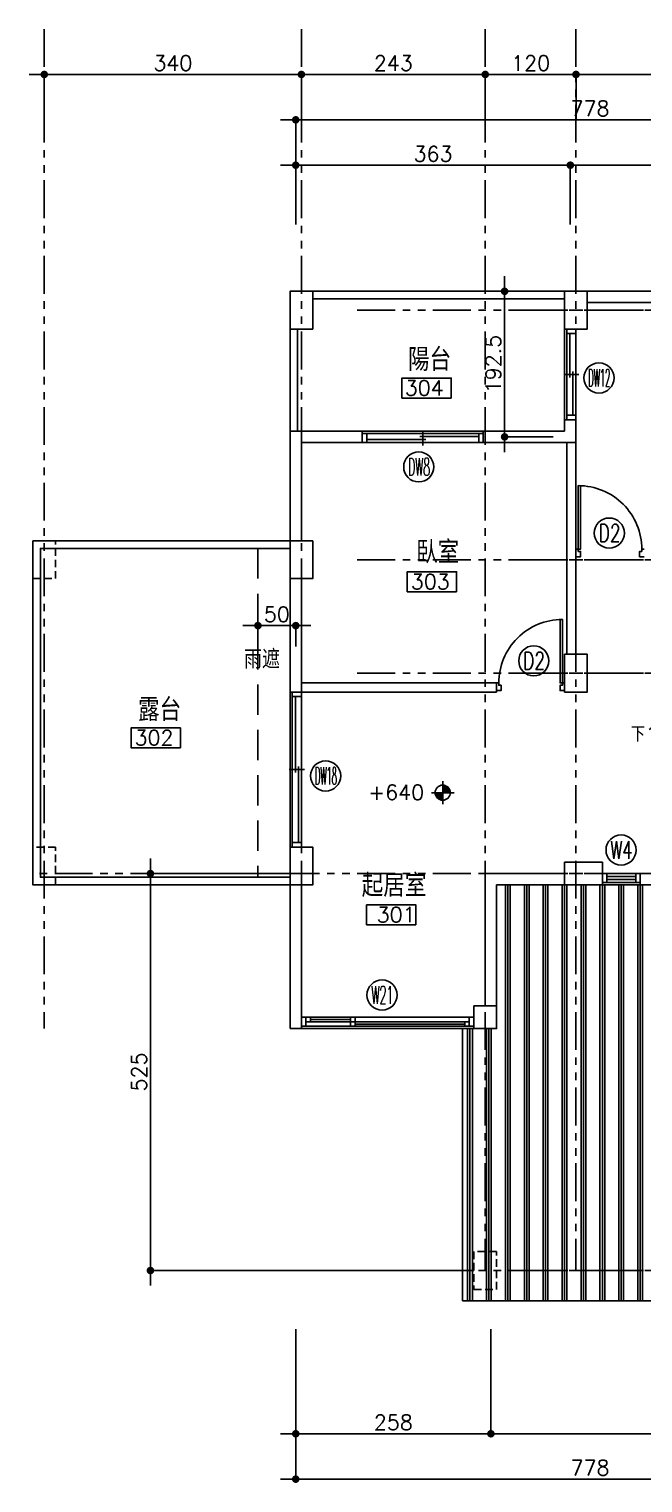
# Model space of a CAD drawing. Extents: x 24838 to 37981, y 1654 to 4322.
# Drawn here: x 33037 to 33849, y 2195 to 4118 of the extents above; entities that cross this region are included whole.
import ezdxf
from ezdxf.enums import TextEntityAlignment as Align

# ---------------------------------------------------------------- set-up
doc = ezdxf.new("R2010")
doc.units = 0
doc.header["$LTSCALE"] = 80
doc.header["$MEASUREMENT"] = 0
doc.header["$PDMODE"] = 3
doc.header["$PDSIZE"] = -5
for name, pattern in [('DASHED', [0.75, 0.5, -0.25]), ('HIDDEN2', [0.1875, 0.125, -0.0625]), ('PHANTOM2', [1.25, 0.625, -0.125, 0.125, -0.125, 0.125, -0.125])]:
    doc.linetypes.add(name, pattern=pattern)
doc.layers.get('0').update_dxf_attribs({"linetype": 'CONTINUOUS'})
doc.layers.get('DEFPOINTS').update_dxf_attribs({"linetype": 'CONTINUOUS'})
for name, color, linetype in [('CHINA', 3, 'CONTINUOUS'), ('COLUMN', 1, 'CONTINUOUS'), ('COLUMN-B', 9, 'CONTINUOUS'), ('DE-DOOR', 4, 'CONTINUOUS'), ('DIM', 4, 'CONTINUOUS'), ('DOOR', 4, 'CONTINUOUS'), ('PAINT', 11, 'CONTINUOUS'), ('TEXT', 3, 'CONTINUOUS'), ('TX', 9, 'CONTINUOUS'), ('WALL', 2, 'CONTINUOUS'), ('WALL2', 7, 'CONTINUOUS'), ('WINDOW', 6, 'CONTINUOUS')]:
    doc.layers.add(name, color=color, linetype=linetype)
doc.styles.add('AEH', font='SIMPLEX.SHX', dxfattribs={"bigfont": 'AE.SHX'})
doc.styles.add('SIMPLEX', font='SIMPLEX.SHX')
doc.styles.add('STYLE1', font='SIMPLEX.SHX', dxfattribs={"bigfont": 'JE.SHX'})
doc.dimstyles.get("Standard").update_dxf_attribs({"dimscale": 10, "dimtxt": 2, "dimasz": 1, "dimexe": 0, "dimexo": 0, "dimgap": 0.5, "dimtad": 1, "dimtoh": 1, "dimdec": 1, "dimdsep": 46, "dimtxsty": 'STYLE1', "dimblk1": 'DOT', "dimblk2": 'DOT', "dimsah": 1, "dimcen": 0.09, "dimadec": 0, "dimazin": 0, "dimtfac": 1, "dimtdec": 1, "dimtofl": 0, "dimtmove": 2, "dimatfit": 3, "dimldrblk": 'DOT', "dimfxl": 0, "dimtolj": 1, "dimarcsym": 0})

# ---------------------------------------------------------------- blocks, each defined once
blk = doc.blocks.new('*X5')
at = {"color": 0, "linetype": 'Continuous'}
for p, q in [((4004.313, 2188.463), (4004.316, 2188.466)), ((4003.813, 2187.963), (4003.816, 2187.966))]:
    blk.add_line(p, q, dxfattribs=at)
blk = doc.blocks.new('B4-2')
for p, q in [((-0.75, 0), (-0.5, 0)), ((-0.5, 0), (0, 0)), ((0, 0.5), (0, 0.75)), ((0, 0), (0, 0.5)), ((0, -0.5), (0, 0)), ((0, 0), (0.497, 0)), ((0.497, 0), (0.75, 0)), ((0, -0.75), (0, -0.5))]:
    blk.add_line(p, q)
at = {"color": 0, "linetype": 'Continuous'}
for p, q in [((-0.495, 0.068), (-0.068, 0.495)), ((-0.475, 0), (0, 0.475)), ((-0.463, 0.189), (-0.189, 0.463)), ((-0.387, 0), (0, 0.387)), ((-0.298, 0), (0, 0.298)), ((-0.21, 0), (0, 0.21)), ((-0.122, 0), (0, 0.122)), ((-0.033, 0), (0, 0.033)), ((0, -0.055), (0.055, 0)), ((0, -0.144), (0.144, 0)), ((0, -0.232), (0.232, 0)), ((0, -0.32), (0.32, 0)), ((0, -0.409), (0.409, 0)), ((-0.003, -0.5), (0, -0.497)), ((0, -0.497), (0.497, 0)), ((0.095, -0.491), (0.491, -0.095)), ((0.23, -0.444), (0.444, -0.23))]:
    blk.add_line(p, q, dxfattribs=at)
at = {"linetype": 'Continuous'}
for start, end in [(90, 180), (269.67483, 0)]:
    blk.add_arc((0, 0), 0.5, start, end, dxfattribs=at)
for start, end in [(0, 90), (180, 270)]:
    blk.add_arc((0, 0), 0.5, start, end)
blk.add_blockref('*X5', (-4003.816, -2188.463), dxfattribs=at)
blk = doc.blocks.new('DOT')
blk.add_line((-2, 0), (2, 0))
at = {"const_width": 0.5}
blk.add_lwpolyline([(-0.25, 0, 1), (0.25, 0, 1)], format="xyb", close=True, dxfattribs=at)
blk = doc.blocks.new('*D346')
at = {"layer": 'DEFPOINTS', "color": 0}
for p in [(33340, 3329.1), (33340, 3301.4), (33390, 3301.4)]:
    blk.add_point(p, dxfattribs=at)
at = {"layer": 'DIM', "color": 0, "lineweight": -2}
for p, q in [((33340, 3301.4), (33340, 3329.1)), ((33380, 3329.1), (33350, 3329.1)), ((33390, 3301.4), (33390, 3329.1))]:
    blk.add_line(p, q, dxfattribs=at)
at = {"layer": 'DIM', "color": 0, "lineweight": -2, "xscale": 10, "yscale": 10, "zscale": 10, "rotation": 180}
blk.add_blockref('DOT', (33340, 3329.1), dxfattribs=at)
at = {"layer": 'DIM', "color": 0, "lineweight": -2, "xscale": 10, "yscale": 10, "zscale": 10}
blk.add_blockref('DOT', (33390, 3329.1), dxfattribs=at)
at = {"layer": 'DIM', "color": 0, "insert": (33365, 3344.1), "char_height": 20, "attachment_point": 5, "style": 'STYLE1'}
blk.add_mtext('\\A1;50', dxfattribs=at)
blk = doc.blocks.new('*D362')
at = {"layer": 'DEFPOINTS', "color": 0}
for p in [(33390, 2398.6), (34168, 2398.6), (33390, 2200.3)]:
    blk.add_point(p, dxfattribs=at)
at = {"layer": 'DIM', "color": 0, "lineweight": -2}
for p, q in [((33390, 2398.6), (33390, 2200.3)), ((34168, 2398.6), (34168, 2200.3)), ((34158, 2200.3), (33400, 2200.3))]:
    blk.add_line(p, q, dxfattribs=at)
at = {"layer": 'DIM', "color": 0, "lineweight": -2, "xscale": 10, "yscale": 10, "zscale": 10, "rotation": 180}
blk.add_blockref('DOT', (33390, 2200.3), dxfattribs=at)
at = {"layer": 'DIM', "color": 0, "lineweight": -2, "xscale": 10, "yscale": 10, "zscale": 10}
blk.add_blockref('DOT', (34168, 2200.3), dxfattribs=at)
at = {"layer": 'DIM', "color": 0, "insert": (33779, 2215.3), "char_height": 20, "attachment_point": 5, "style": 'STYLE1'}
blk.add_mtext('\\A1;778', dxfattribs=at)
blk = doc.blocks.new('*D361')
at = {"layer": 'DEFPOINTS', "color": 0}
for p in [(33390, 2398.6), (33648, 2398.6), (33390, 2260.3)]:
    blk.add_point(p, dxfattribs=at)
at = {"layer": 'DIM', "color": 0, "lineweight": -2}
for p, q in [((33390, 2398.6), (33390, 2260.3)), ((33648, 2398.6), (33648, 2260.3)), ((33638, 2260.3), (33400, 2260.3))]:
    blk.add_line(p, q, dxfattribs=at)
at = {"layer": 'DIM', "color": 0, "lineweight": -2, "xscale": 10, "yscale": 10, "zscale": 10, "rotation": 180}
blk.add_blockref('DOT', (33390, 2260.3), dxfattribs=at)
at = {"layer": 'DIM', "color": 0, "lineweight": -2, "xscale": 10, "yscale": 10, "zscale": 10}
blk.add_blockref('DOT', (33648, 2260.3), dxfattribs=at)
at = {"layer": 'DIM', "color": 0, "insert": (33519, 2275.3), "char_height": 20, "attachment_point": 5, "style": 'STYLE1'}
blk.add_mtext('\\A1;258', dxfattribs=at)
blk = doc.blocks.new('*D360')
at = {"layer": 'DEFPOINTS', "color": 0}
for p in [(33648, 2398.6), (34168, 2398.6), (33648, 2260.3)]:
    blk.add_point(p, dxfattribs=at)
at = {"layer": 'DIM', "color": 0, "lineweight": -2}
for p, q in [((33648, 2398.6), (33648, 2260.3)), ((34168, 2398.6), (34168, 2260.3)), ((34158, 2260.3), (33658, 2260.3))]:
    blk.add_line(p, q, dxfattribs=at)
at = {"layer": 'DIM', "color": 0, "lineweight": -2, "xscale": 10, "yscale": 10, "zscale": 10, "rotation": 180}
blk.add_blockref('DOT', (33648, 2260.3), dxfattribs=at)
at = {"layer": 'DIM', "color": 0, "lineweight": -2, "xscale": 10, "yscale": 10, "zscale": 10}
blk.add_blockref('DOT', (34168, 2260.3), dxfattribs=at)
at = {"layer": 'DIM', "color": 0, "insert": (33908, 2275.3), "char_height": 20, "attachment_point": 5, "style": 'STYLE1'}
blk.add_mtext('\\A1;520', dxfattribs=at)
blk = doc.blocks.new('*D356')
at = {"layer": 'DEFPOINTS', "color": 0}
for p in [(33666.1, 3771.2), (33730.3, 3771.2), (33730.3, 3578.7)]:
    blk.add_point(p, dxfattribs=at)
at = {"layer": 'DIM', "color": 0, "lineweight": -2}
for p, q in [((33730.3, 3771.2), (33666.1, 3771.2)), ((33666.1, 3588.7), (33666.1, 3761.2)), ((33730.3, 3578.7), (33666.1, 3578.7))]:
    blk.add_line(p, q, dxfattribs=at)
at = {"layer": 'DIM', "color": 0, "lineweight": -2, "xscale": 10, "yscale": 10, "zscale": 10}
for p, rotation in [((33666.1, 3771.2), 90), ((33666.1, 3578.7), 270)]:
    blk.add_blockref('DOT', p, dxfattribs=dict(at, rotation=rotation))
at = {"layer": 'DIM', "color": 0, "insert": (33651.1, 3675), "char_height": 20, "attachment_point": 5, "rotation": 90, "style": 'STYLE1'}
blk.add_mtext('\\A1;192.5', dxfattribs=at)
blk = doc.blocks.new('*D354')
at = {"layer": 'DEFPOINTS', "color": 0}
for p in [(33197.9, 3001.2), (33382.5, 3001.2), (33625.5, 2476.2)]:
    blk.add_point(p, dxfattribs=at)
at = {"layer": 'DIM', "color": 0, "lineweight": -2}
for p, q in [((33382.5, 3001.2), (33197.9, 3001.2)), ((33197.9, 2486.2), (33197.9, 2991.2)), ((33625.5, 2476.2), (33197.9, 2476.2))]:
    blk.add_line(p, q, dxfattribs=at)
at = {"layer": 'DIM', "color": 0, "lineweight": -2, "xscale": 10, "yscale": 10, "zscale": 10}
for p, rotation in [((33197.9, 3001.2), 90), ((33197.9, 2476.2), 270)]:
    blk.add_blockref('DOT', p, dxfattribs=dict(at, rotation=rotation))
at = {"layer": 'DIM', "color": 0, "insert": (33182.9, 2738.7), "char_height": 20, "attachment_point": 5, "rotation": 90, "style": 'STYLE1'}
blk.add_mtext('\\A1;525', dxfattribs=at)
blk = doc.blocks.new('*D353')
at = {"layer": 'DEFPOINTS', "color": 0}
for p in [(33390, 3938), (33390, 3859.6), (33753, 3859.6)]:
    blk.add_point(p, dxfattribs=at)
at = {"layer": 'DIM', "color": 0, "lineweight": -2}
for p, q in [((33390, 3859.6), (33390, 3938)), ((33743, 3938), (33400, 3938)), ((33753, 3859.6), (33753, 3938))]:
    blk.add_line(p, q, dxfattribs=at)
at = {"layer": 'DIM', "color": 0, "lineweight": -2, "xscale": 10, "yscale": 10, "zscale": 10, "rotation": 180}
blk.add_blockref('DOT', (33390, 3938), dxfattribs=at)
at = {"layer": 'DIM', "color": 0, "lineweight": -2, "xscale": 10, "yscale": 10, "zscale": 10}
blk.add_blockref('DOT', (33753, 3938), dxfattribs=at)
at = {"layer": 'DIM', "color": 0, "insert": (33571.5, 3953), "char_height": 20, "attachment_point": 5, "style": 'STYLE1'}
blk.add_mtext('\\A1;363', dxfattribs=at)
blk = doc.blocks.new('*D352')
at = {"layer": 'DEFPOINTS', "color": 0}
for p in [(33753, 3938), (33753, 3859.6), (34168, 3859.6)]:
    blk.add_point(p, dxfattribs=at)
at = {"layer": 'DIM', "color": 0, "lineweight": -2}
for p, q in [((33753, 3859.6), (33753, 3938)), ((34158, 3938), (33763, 3938)), ((34168, 3859.6), (34168, 3938))]:
    blk.add_line(p, q, dxfattribs=at)
at = {"layer": 'DIM', "color": 0, "lineweight": -2, "xscale": 10, "yscale": 10, "zscale": 10, "rotation": 180}
blk.add_blockref('DOT', (33753, 3938), dxfattribs=at)
at = {"layer": 'DIM', "color": 0, "lineweight": -2, "xscale": 10, "yscale": 10, "zscale": 10}
blk.add_blockref('DOT', (34168, 3938), dxfattribs=at)
at = {"layer": 'DIM', "color": 0, "insert": (33960.5, 3953), "char_height": 20, "attachment_point": 5, "style": 'STYLE1'}
blk.add_mtext('\\A1;415', dxfattribs=at)
blk = doc.blocks.new('*D351')
at = {"layer": 'DEFPOINTS', "color": 0}
for p in [(33390, 3998), (33390, 3859.6), (34168, 3859.6)]:
    blk.add_point(p, dxfattribs=at)
at = {"layer": 'DIM', "color": 0, "lineweight": -2}
for p, q in [((33390, 3859.6), (33390, 3998)), ((34158, 3998), (33400, 3998)), ((34168, 3859.6), (34168, 3998))]:
    blk.add_line(p, q, dxfattribs=at)
at = {"layer": 'DIM', "color": 0, "lineweight": -2, "xscale": 10, "yscale": 10, "zscale": 10, "rotation": 180}
blk.add_blockref('DOT', (33390, 3998), dxfattribs=at)
at = {"layer": 'DIM', "color": 0, "lineweight": -2, "xscale": 10, "yscale": 10, "zscale": 10}
blk.add_blockref('DOT', (34168, 3998), dxfattribs=at)
at = {"layer": 'DIM', "color": 0, "insert": (33779, 4013), "char_height": 20, "attachment_point": 5, "style": 'STYLE1'}
blk.add_mtext('\\A1;778', dxfattribs=at)
blk = doc.blocks.new('*D350')
at = {"layer": 'DEFPOINTS', "color": 0}
for p in [(33760.5, 4058), (33760.5, 3998), (34160.5, 3998)]:
    blk.add_point(p, dxfattribs=at)
at = {"layer": 'DIM', "color": 0, "lineweight": -2}
for p, q in [((33760.5, 3998), (33760.5, 4058)), ((34150.5, 4058), (33770.5, 4058)), ((34160.5, 3998), (34160.5, 4058))]:
    blk.add_line(p, q, dxfattribs=at)
at = {"layer": 'DIM', "color": 0, "lineweight": -2, "xscale": 10, "yscale": 10, "zscale": 10, "rotation": 180}
blk.add_blockref('DOT', (33760.5, 4058), dxfattribs=at)
at = {"layer": 'DIM', "color": 0, "lineweight": -2, "xscale": 10, "yscale": 10, "zscale": 10}
blk.add_blockref('DOT', (34160.5, 4058), dxfattribs=at)
at = {"layer": 'DIM', "color": 0, "insert": (33960.5, 4073), "char_height": 20, "attachment_point": 5, "style": 'STYLE1'}
blk.add_mtext('\\A1;400', dxfattribs=at)
blk = doc.blocks.new('*D349')
at = {"layer": 'DEFPOINTS', "color": 0}
for p in [(33640.5, 4058), (33640.5, 3998), (33760.5, 3998)]:
    blk.add_point(p, dxfattribs=at)
at = {"layer": 'DIM', "color": 0, "lineweight": -2}
for p, q in [((33640.5, 3998), (33640.5, 4058)), ((33750.5, 4058), (33650.5, 4058)), ((33760.5, 3998), (33760.5, 4058))]:
    blk.add_line(p, q, dxfattribs=at)
at = {"layer": 'DIM', "color": 0, "lineweight": -2, "xscale": 10, "yscale": 10, "zscale": 10, "rotation": 180}
blk.add_blockref('DOT', (33640.5, 4058), dxfattribs=at)
at = {"layer": 'DIM', "color": 0, "lineweight": -2, "xscale": 10, "yscale": 10, "zscale": 10}
blk.add_blockref('DOT', (33760.5, 4058), dxfattribs=at)
at = {"layer": 'DIM', "color": 0, "insert": (33700.5, 4073), "char_height": 20, "attachment_point": 5, "style": 'STYLE1'}
blk.add_mtext('\\A1;120', dxfattribs=at)
blk = doc.blocks.new('*D348')
at = {"layer": 'DEFPOINTS', "color": 0}
for p in [(33397.5, 4058), (33397.5, 3998), (33640.5, 3998)]:
    blk.add_point(p, dxfattribs=at)
at = {"layer": 'DIM', "color": 0, "lineweight": -2}
for p, q in [((33397.5, 3998), (33397.5, 4058)), ((33630.5, 4058), (33407.5, 4058)), ((33640.5, 3998), (33640.5, 4058))]:
    blk.add_line(p, q, dxfattribs=at)
at = {"layer": 'DIM', "color": 0, "lineweight": -2, "xscale": 10, "yscale": 10, "zscale": 10, "rotation": 180}
blk.add_blockref('DOT', (33397.5, 4058), dxfattribs=at)
at = {"layer": 'DIM', "color": 0, "lineweight": -2, "xscale": 10, "yscale": 10, "zscale": 10}
blk.add_blockref('DOT', (33640.5, 4058), dxfattribs=at)
at = {"layer": 'DIM', "color": 0, "insert": (33519, 4073), "char_height": 20, "attachment_point": 5, "style": 'STYLE1'}
blk.add_mtext('\\A1;243', dxfattribs=at)
blk = doc.blocks.new('*D347')
at = {"layer": 'DEFPOINTS', "color": 0}
for p in [(33057.5, 4058), (33057.5, 3998), (33397.5, 3998)]:
    blk.add_point(p, dxfattribs=at)
at = {"layer": 'DIM', "color": 0, "lineweight": -2}
for p, q in [((33057.5, 3998), (33057.5, 4058)), ((33387.5, 4058), (33067.5, 4058)), ((33397.5, 3998), (33397.5, 4058))]:
    blk.add_line(p, q, dxfattribs=at)
at = {"layer": 'DIM', "color": 0, "lineweight": -2, "xscale": 10, "yscale": 10, "zscale": 10, "rotation": 180}
blk.add_blockref('DOT', (33057.5, 4058), dxfattribs=at)
at = {"layer": 'DIM', "color": 0, "lineweight": -2, "xscale": 10, "yscale": 10, "zscale": 10}
blk.add_blockref('DOT', (33397.5, 4058), dxfattribs=at)
at = {"layer": 'DIM', "color": 0, "insert": (33227.5, 4073), "char_height": 20, "attachment_point": 5, "style": 'STYLE1'}
blk.add_mtext('\\A1;340', dxfattribs=at)

msp = doc.modelspace()

# ---------------------------------------------------------------- hatches: boundary and pattern name
at = {"layer": 'PAINT', "linetype": 'Continuous'}
h = msp.add_hatch(dxfattribs=at)
h.set_pattern_fill('PLAST', color=256, scale=100, angle=90, style=0)
h.set_pattern_definition([(90, (58292.194, -2483.943), (25, 2e-15), []), (90, (58295.32, -2483.943), (25, 2e-15), []), (90, (58298.444, -2483.943), (25, 2e-15), [])])
h.paths.add_polyline_path([(34190.46, 2436.21), (33610.46, 2436.21), (33610.46, 2796.21), (33655.46, 2796.21), (33655.46, 2986.21), (34190.46, 2986.21)])

# ---------------------------------------------------------------- linework, layer by layer
at = {"layer": 'COLUMN'}
for points in [[(33382.46, 3721.21), (33412.46, 3721.21), (33412.46, 3771.21), (33382.46, 3771.21), (33382.46, 3721.21)], [(33745.46, 3721.21), (33775.46, 3721.21), (33775.46, 3771.21), (33745.46, 3771.21), (33745.46, 3721.21)], [(33382.46, 3391.21), (33412.46, 3391.21), (33412.46, 3441.21), (33382.46, 3441.21), (33382.46, 3391.21)], [(33745.46, 3241.21), (33775.46, 3241.21), (33775.46, 3291.21), (33745.46, 3291.21), (33745.46, 3241.21)], [(33382.46, 2986.21), (33412.46, 2986.21), (33412.46, 3036.21), (33382.46, 3036.21), (33382.46, 2986.21)], [(33745.46, 3016.21), (33745.46, 2986.21), (33795.46, 2986.21), (33795.46, 3016.21), (33745.46, 3016.21)], [(33655.46, 2826.21), (33625.46, 2826.21), (33625.46, 2796.21), (33655.46, 2796.21)]]:
    msp.add_lwpolyline(points, close=True, dxfattribs=at)
at = {"layer": 'COLUMN', "color": 11, "linetype": 'HIDDEN2'}
for points in [[(33042.46, 3391.21), (33072.46, 3391.21), (33072.46, 3441.21), (33042.46, 3441.21), (33042.46, 3391.21)], [(33042.46, 2986.21), (33072.46, 2986.21), (33072.46, 3036.21), (33042.46, 3036.21), (33042.46, 2986.21)], [(33625.46, 2451.21), (33655.46, 2451.21), (33655.46, 2501.21), (33625.46, 2501.21), (33625.46, 2451.21)]]:
    msp.add_lwpolyline(points, close=True, dxfattribs=at)
at = {"layer": 'COLUMN-B', "linetype": 'PHANTOM2'}
for p, q in [((33057.46, 4118.03), (33057.46, 2796.21)), ((33397.46, 4118.03), (33397.46, 2796.21)), ((33640.46, 4118.03), (33640.46, 2476.21)), ((33760.46, 4118.03), (33760.46, 2476.21)), ((34621.38, 3746.21), (33470.72, 3746.21)), ((33699.53, 3746.21), (34850.2, 3746.21)), ((34621.38, 3416.21), (33470.72, 3416.21)), ((33699.53, 3416.21), (34850.2, 3416.21)), ((34621.38, 3266.21), (33470.72, 3266.21)), ((33699.53, 3266.21), (34850.2, 3266.21)), ((34621.38, 3001.21), (33042.46, 3001.21)), ((33699.53, 3001.21), (35278.46, 3001.21)), ((34621.38, 2476.21), (33470.72, 2476.21)), ((33699.53, 2476.21), (34850.2, 2476.21))]:
    msp.add_line(p, q, dxfattribs=at)
at = {"layer": 'DE-DOOR'}
for points in [[(33760.46, 3430.21), (33763.46, 3430.21), (33763.46, 3427.21), (33766.46, 3427.21), (33766.46, 3420.21), (33760.46, 3420.21)], [(33850.46, 3430.21), (33847.46, 3430.21), (33847.46, 3427.21), (33844.46, 3427.21), (33844.46, 3420.21), (33850.46, 3420.21)], [(33655.46, 3253.21), (33658.46, 3253.21), (33658.46, 3250.21), (33661.46, 3250.21), (33661.46, 3243.21), (33655.46, 3243.21)], [(33745.46, 3253.21), (33742.46, 3253.21), (33742.46, 3250.21), (33739.46, 3250.21), (33739.46, 3243.21), (33745.46, 3243.21)]]:
    msp.add_lwpolyline(points, dxfattribs=at)
at = {"layer": 'DIM', "linetype": 'DASHED'}
msp.add_line((33339.96, 3431.21), (33339.96, 2996.21), dxfattribs=at)
at = {"layer": 'DOOR'}
for points in [[(33763.46, 3430.21), (33766.46, 3430.21), (33766.46, 3514.21)], [(33742.46, 3253.21), (33739.46, 3253.21), (33739.46, 3337.21)]]:
    msp.add_lwpolyline(points, dxfattribs=at)
for points in [[(33847.46, 3430.21, 0.4142136), (33763.46, 3514.21), (33763.46, 3430.21)], [(33658.46, 3253.21, -0.4142136), (33742.46, 3337.21), (33742.46, 3253.21)]]:
    msp.add_lwpolyline(points, format="xyb", dxfattribs=at)
at = {"layer": 'TEXT'}
for centre in [(33790.87, 3656.63), (33552.6, 3538.99), (33804.51, 3451.47), (33704.67, 3282.52), (33429.49, 3130.26), (33820.11, 3032.3), (33504.07, 2840.54)]:
    msp.add_circle(centre, 19.92, dxfattribs=at)
at = {"layer": 'TX', "linetype": 'Continuous'}
for points in [[(33595.56, 3630.1), (33530.34, 3630.1), (33530.34, 3656.46), (33595.56, 3656.46)], [(33602.61, 3373.92), (33537.39, 3373.92), (33537.39, 3400.28), (33602.61, 3400.28)], [(33237.46, 3167.5), (33172.23, 3167.5), (33172.23, 3193.86), (33237.46, 3193.86)], [(33548.9, 2933.37), (33483.68, 2933.37), (33483.68, 2959.73), (33548.9, 2959.73)]]:
    msp.add_lwpolyline(points, close=True, dxfattribs=at)
at = {"layer": 'WALL'}
for p, q in [((33775.46, 3771.21), (33880.46, 3771.21)), ((33775.46, 3756.21), (33880.46, 3756.21)), ((33745.46, 3601.21), (33760.46, 3601.21)), ((33745.46, 3586.21), (33745.46, 3601.21)), ((33760.46, 3571.21), (33760.46, 3601.21)), ((33382.46, 3586.21), (33382.46, 3441.21)), ((33382.46, 3586.21), (33477.96, 3586.21)), ((33477.96, 3586.21), (33477.96, 3571.21)), ((33637.96, 3586.21), (33637.96, 3571.21)), ((33637.96, 3586.21), (33745.46, 3586.21)), ((33397.46, 3571.21), (33477.96, 3571.21)), ((33397.46, 3571.21), (33397.46, 3441.21)), ((33637.96, 3571.21), (33760.46, 3571.21)), ((33382.46, 3391.21), (33382.46, 3241.21)), ((33397.46, 3391.21), (33397.46, 3241.21)), ((33382.46, 3241.21), (33397.46, 3241.21)), ((33382.46, 3036.21), (33397.46, 3036.21)), ((33640.46, 2826.21), (33640.46, 3001.21)), ((33640.46, 3001.21), (33745.46, 3001.21)), ((33795.46, 2986.21), (33795.46, 3001.21)), ((33845.46, 2986.21), (33845.46, 3001.21)), ((33845.46, 3001.21), (34125.46, 3001.21)), ((33382.46, 2796.21), (33382.46, 2986.21)), ((33397.46, 2796.21), (33397.46, 2986.21)), ((33655.46, 2826.21), (33655.46, 2986.21)), ((33655.46, 2986.21), (33795.46, 2986.21)), ((33845.46, 2986.21), (34125.46, 2986.21)), ((33397.46, 2796.21), (33382.46, 2796.21)), ((33545.46, 2796.21), (33545.46, 2796.21))]:
    msp.add_line(p, q, dxfattribs=at)
at = {"layer": 'WALL2'}
for p, q in [((33745.46, 3771.21), (33412.46, 3771.21)), ((33745.46, 3761.21), (33412.46, 3761.21)), ((33382.46, 3721.21), (33382.46, 3586.21)), ((33392.46, 3721.21), (33392.46, 3586.21)), ((33748.46, 3291.21), (33748.46, 3571.21)), ((33760.46, 3291.21), (33760.46, 3571.21)), ((33760.46, 3418.21), (33760.46, 3430.21)), ((33655.46, 3253.21), (33397.46, 3253.21)), ((33655.46, 3241.21), (33655.46, 3253.21)), ((33655.46, 3241.21), (33397.46, 3241.21)), ((33610.46, 2436.21), (33610.46, 2796.21)), ((34190.46, 2436.21), (33610.46, 2436.21))]:
    msp.add_line(p, q, dxfattribs=at)
for points in [[(33382.46, 2986.21), (33042.46, 2986.21), (33042.46, 3441.21), (33382.46, 3441.21)], [(33382.46, 2996.21), (33052.46, 2996.21), (33052.46, 3431.21), (33382.46, 3431.21)]]:
    msp.add_lwpolyline(points, dxfattribs=at)
at = {"layer": 'WINDOW'}
for p, q in [((33745.46, 3721.21), (33745.46, 3601.21)), ((33748.46, 3721.21), (33748.46, 3601.21)), ((33760.46, 3715.21), (33748.46, 3715.21)), ((33752.46, 3715.21), (33752.46, 3657.21)), ((33760.46, 3721.21), (33760.46, 3601.21)), ((33764.46, 3661.21), (33744.46, 3661.21)), ((33756.46, 3607.21), (33756.46, 3665.21)), ((33760.46, 3607.21), (33748.46, 3607.21)), ((33637.96, 3586.21), (33477.96, 3586.21)), ((33637.96, 3583.21), (33477.96, 3583.21)), ((33483.96, 3571.21), (33483.96, 3583.21)), ((33631.96, 3579.21), (33553.96, 3579.21)), ((33557.96, 3567.21), (33557.96, 3587.21)), ((33631.96, 3571.21), (33631.96, 3583.21)), ((33637.96, 3571.21), (33477.96, 3571.21)), ((33483.96, 3575.21), (33561.96, 3575.21)), ((33382.46, 3036.21), (33382.46, 3241.21)), ((33385.46, 3036.21), (33385.46, 3241.21)), ((33397.46, 3235.21), (33385.46, 3235.21)), ((33389.46, 3235.21), (33389.46, 3134.71)), ((33397.46, 3036.21), (33397.46, 3241.21)), ((33401.46, 3138.71), (33381.46, 3138.71)), ((33393.46, 3042.21), (33393.46, 3142.71)), ((33397.46, 3042.21), (33385.46, 3042.21)), ((33795.46, 3001.21), (33845.46, 3001.21)), ((33801.46, 3001.21), (33801.46, 2989.21)), ((33839.46, 3001.21), (33839.46, 2989.21)), ((33795.46, 2989.21), (33845.46, 2989.21)), ((33795.46, 2986.21), (33845.46, 2986.21)), ((33801.46, 2997.21), (33839.46, 2997.21)), ((33801.46, 2993.21), (33839.46, 2993.21)), ((33397.46, 2811.21), (33625.46, 2811.21)), ((33403.46, 2811.21), (33403.46, 2799.21)), ((33409.46, 2808.21), (33462.46, 2808.21)), ((33619.46, 2811.21), (33619.46, 2799.21)), ((33397.46, 2799.21), (33625.46, 2799.21)), ((33397.46, 2796.21), (33625.46, 2796.21)), ((33409.46, 2805.21), (33462.46, 2805.21)), ((33462.46, 2805.21), (33462.46, 2799.21)), ((33462.46, 2805.21), (33619.46, 2805.21)), ((33468.46, 2805.21), (33468.46, 2799.21)), ((33468.46, 2802.21), (33613.46, 2802.21)), ((33613.46, 2805.21), (33613.46, 2799.21)), ((33619.46, 2805.21), (33619.46, 2799.21))]:
    msp.add_line(p, q, dxfattribs=at)
for points in [[(33403.46, 2805.21), (33409.46, 2805.21), (33409.46, 2811.21), (33403.46, 2811.21)], [(33462.46, 2805.21), (33468.46, 2805.21), (33468.46, 2811.21), (33462.46, 2811.21)]]:
    msp.add_lwpolyline(points, close=True, dxfattribs=at)

# ---------------------------------------------------------------- block references
at = {"layer": 'CHINA', "xscale": -20, "yscale": 20, "zscale": 20}
msp.add_blockref('B4-2', (33584.29, 3108.16), dxfattribs=at)

# ---------------------------------------------------------------- texts
at = {"layer": 'CHINA', "style": 'SIMPLEX'}
msp.add_text('+640', height=20, dxfattribs=at).set_placement((33485.99, 3098.54))
at = {"layer": 'TEXT', "style": 'AEH'}
for s, height, p in [('陽台', 30, (33538.44, 3665.98)), ('臥室', 30, (33549.15, 3411.31)), ('雨遮', 25, (33321.61, 3272.07)), ('露台', 30, (33181.55, 3202.79)), ('下17', 20, (33832.91, 3175.42)), ('起居室', 30, (33477.18, 2970.51))]:
    msp.add_text(s, height=height, dxfattribs=at).set_placement(p)
at = {"layer": 'TEXT', "style": 'SIMPLEX'}
for s, width, p, p2 in [('DW12', 0.353155, (33776.68, 3645.18), (33805.83, 3645.18)), ('DW8', 0.448926, (33538.41, 3527.54), (33567.56, 3527.54)), ('D2', 0.756761, (33790.32, 3440.02), (33819.47, 3440.02)), ('D2', 0.756761, (33690.48, 3271.07), (33719.63, 3271.07)), ('DW18', 0.353155, (33415.31, 3118.81), (33444.45, 3118.81)), ('W4', 0.679144, (33805.93, 3020.85), (33835.07, 3020.85)), ('W21', 0.540543, (33489.88, 2829.09), (33519.03, 2829.09))]:
    msp.add_text(s, height=23.109, dxfattribs=dict(at, width=width)).set_placement(p, p2, align=Align.FIT)
at = {"layer": 'TX', "style": 'SIMPLEX'}
for s, p in [('304', (33534.12, 3633.48)), ('303', (33542.12, 3377.3)), ('302', (33176.97, 3170.88)), ('301', (33496.99, 2936.75))]:
    msp.add_text(s, height=20, dxfattribs=at).set_placement(p)

# ---------------------------------------------------------------- dimensions: what is measured, and where the dimension line sits
at = {"layer": 'DIM'}
for base, p1, p2, angle, picture, middle in [((33057.46, 4058.03), (33397.46, 3998.03), (33057.46, 3998.03), 180, '*D347', (33227.46, 4073.03)), ((33397.46, 4058.03), (33640.46, 3998.03), (33397.46, 3998.03), 180, '*D348', (33518.96, 4073.03)), ((33640.46, 4058.03), (33760.46, 3998.03), (33640.46, 3998.03), 180, '*D349', (33700.46, 4073.03)), ((33760.46, 4058.03), (34160.46, 3998.03), (33760.46, 3998.03), 180, '*D350', (33960.46, 4073.03)), ((33389.96, 3998.03), (34167.96, 3859.62), (33389.96, 3859.62), 180, '*D351', (33778.96, 4013.03)), ((33389.96, 3938.03), (33752.96, 3859.62), (33389.96, 3859.62), 180, '*D353', (33571.46, 3953.03)), ((33752.96, 3938.03), (34167.96, 3859.62), (33752.96, 3859.62), 180, '*D352', (33960.46, 3953.03)), ((33666.13, 3771.21), (33730.31, 3578.71), (33730.31, 3771.21), 90, '*D356', (33651.13, 3674.96)), ((33339.96, 3329.08), (33389.96, 3301.37), (33339.96, 3301.37), 180, '*D346', (33364.96, 3344.08)), ((33197.94, 3001.21), (33625.46, 2476.21), (33382.46, 3001.21), 90, '*D354', (33182.94, 2738.71)), ((33389.96, 2200.28), (34167.96, 2398.56), (33389.96, 2398.56), 180, '*D362', (33778.96, 2215.28)), ((33389.96, 2260.28), (33647.96, 2398.56), (33389.96, 2398.56), 180, '*D361', (33518.96, 2275.28)), ((33647.96, 2260.28), (34167.96, 2398.56), (33647.96, 2398.56), 180, '*D360', (33907.96, 2275.28))]:
    dim = msp.add_linear_dim(base=base, p1=p1, p2=p2, angle=angle, dimstyle='Standard', dxfattribs=at)
    dim.commit()
    dim.dimension.update_dxf_attribs({"geometry": picture, "text_midpoint": middle})

doc.saveas('drawing.dxf')
